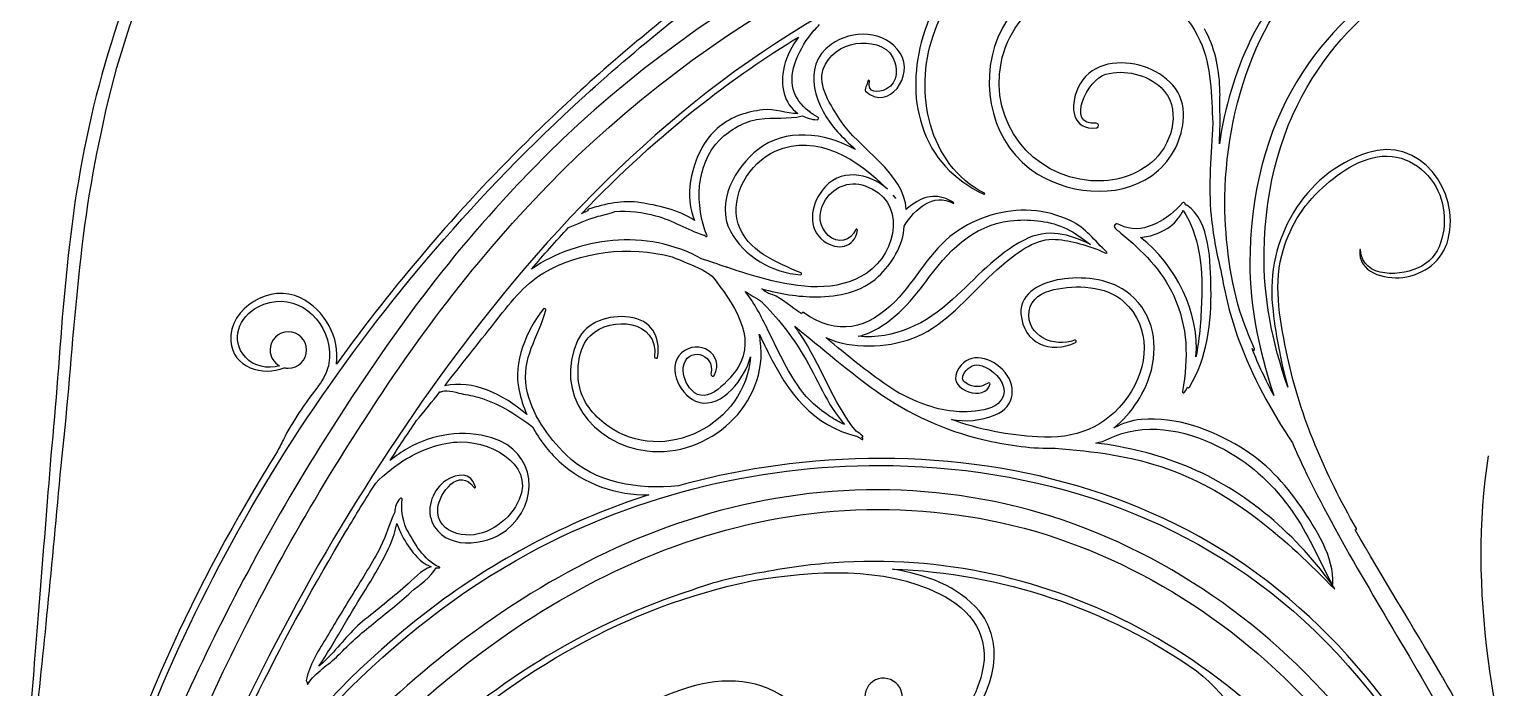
# Model space of a CAD drawing. Extents: x 0 to 115, y 0 to 123.
# Drawn here: x 59.82 to 88.51, y 90.92 to 103.88 of the extents above; entities that cross this region are included whole.
import ezdxf

# ---------------------------------------------------------------- set-up
doc = ezdxf.new("R2010")
doc.units = 0
doc.layers.add('ink_ext_XXXXXX', color=7, linetype='CONTINUOUS')

msp = doc.modelspace()

# ---------------------------------------------------------------- linework, layer by layer
at = {"layer": 'ink_ext_XXXXXX', "color": 7}
for points in [[(74.679172, 103.14338), (74.679172, 103.14338)], [(76.826177, 100.6122), (76.826177, 100.6122)], [(74.230791, 98.521639), (74.230791, 98.521639)], [(76.352397, 97.905689), (76.352397, 97.905689)], [(68.360569, 96.701658), (68.360569, 96.701658)], [(82.561991, 96.736936), (82.561991, 96.736936)], [(67.235914, 94.056177), (67.235914, 94.056177)], [(81.681458, 92.087677), (81.680752, 92.08803)], [(87.670214, 91.073441), (87.670214, 91.073441)]]:
    msp.add_lwpolyline(points, dxfattribs=at)
for points in [[(61.245041, 101.886786), (62.159794, 106.399872), (64.802452, 109.878966), (67.173825, 111.683072)], [(63.476008, 107.9274), (62.359819, 106.262641), (61.480697, 104.201008), (60.990689, 101.94323)], [(80.892294, 107.394), (76.316414, 106.376941), (72.122591, 103.811189), (69.14303, 100.512716)], [(69.471114, 100.211797), (72.393525, 103.455589), (76.493861, 105.975833), (80.986839, 106.990069)], [(77.609697, 103.7491), (77.97588, 104.840594), (78.807025, 105.610355), (79.914747, 105.913391)], [(83.355741, 100.587858), (83.386433, 102.531664), (84.139614, 104.675847), (85.843883, 105.777219)], [(85.838944, 105.786039), (84.983105, 105.261458), (84.30295, 104.581655), (83.861272, 103.668314)], [(78.637691, 105.495702), (78.044672, 105.075897), (77.602289, 104.406677), (77.40685, 103.728991)], [(70.538266, 102.370444), (71.677386, 103.423839), (72.881769, 104.411969), (74.165527, 105.282977)], [(81.630658, 104.96583), (80.569502, 105.252639), (79.319964, 104.763336), (78.885694, 103.715586)], [(78.949547, 103.214641), (79.174619, 104.356936), (80.390291, 105.094241), (81.518475, 104.796497)], [(81.518475, 104.796497), (82.120314, 104.6381), (82.604325, 104.223939), (82.862911, 103.657025)], [(86.939258, 104.986997), (86.268275, 104.580597), (85.489694, 103.966764), (84.882916, 103.030491)], [(85.073064, 102.909136), (85.638919, 103.820008), (86.3794, 104.432783), (87.023925, 104.850119)], [(72.542044, 104.2571), (71.515814, 103.452766), (70.537561, 102.58458), (69.611872, 101.667005)], [(75.391783, 104.143152), (72.273933, 102.3394), (69.800608, 99.714733), (67.725569, 96.799377)], [(75.272544, 103.858108), (75.303589, 103.891269), (75.338161, 103.931133), (75.376261, 103.972408)], [(76.96235, 103.409375), (76.667075, 103.864105), (76.017258, 103.874689), (75.601333, 103.579766)], [(83.255552, 102.727455), (83.238972, 103.135619), (83.153952, 103.527908), (82.952164, 103.887389)], [(73.082147, 102.424772), (73.684691, 102.895377), (74.312283, 103.328941), (74.961041, 103.725111)], [(74.961041, 103.725111), (74.834747, 103.549427), (74.728914, 103.355047), (74.679172, 103.14338)], [(74.916944, 103.277789), (75.001964, 103.48875), (75.118027, 103.690539), (75.272544, 103.858108)], [(75.449991, 103.096108), (75.547711, 103.365983), (75.807355, 103.556836), (76.088872, 103.597052)], [(76.088872, 103.597052), (76.345694, 103.632683), (76.687536, 103.585764), (76.819122, 103.326119)], [(77.40685, 103.728991), (77.242102, 103.15855), (77.206825, 102.549655), (77.39415, 101.980625)], [(78.621111, 100.652769), (77.510919, 101.2218), (77.236458, 102.636086), (77.609697, 103.7491)], [(78.885694, 103.715586), (78.49658, 102.776844), (78.77845, 101.577047), (79.668861, 101.030947)], [(82.862911, 103.657025), (83.099977, 103.137383), (83.08128, 102.5807), (83.117969, 102.030014)], [(83.861272, 103.668314), (83.550827, 103.025552), (83.34798, 102.333755), (83.246027, 101.627847)], [(75.601333, 103.579766), (74.989616, 103.145497), (75.307822, 102.319644), (75.726922, 101.862797)], [(76.278666, 102.659016), (76.738336, 102.253322), (77.249511, 102.966286), (76.96235, 103.409375)], [(76.819122, 103.326119), (76.920369, 103.127152), (76.928836, 102.830114), (76.694239, 102.705936)], [(74.679172, 103.14338), (74.592036, 102.772258), (74.675997, 102.407839), (74.951164, 102.220866)], [(75.169533, 102.260377), (74.8478, 102.50838), (74.743377, 102.849869), (74.916944, 103.277789)], [(75.776664, 102.103039), (75.607683, 102.365505), (75.3304, 102.765908), (75.449991, 103.096108)], [(80.714494, 100.899361), (79.549975, 100.987908), (78.720241, 102.051533), (78.949547, 103.214641)], [(81.6677, 103.169839), (81.199564, 103.285902), (80.680627, 103.198061), (80.460847, 102.7204)], [(81.012944, 102.995566), (81.3756, 103.093286), (81.82398, 102.992039), (82.100911, 102.730277)], [(82.540825, 102.227922), (82.536591, 102.715814), (82.115375, 103.058714), (81.6677, 103.169839)], [(84.882916, 103.030491), (84.270141, 102.103391), (83.875736, 100.861614), (83.849277, 99.493894)], [(76.332289, 102.868566), (76.295952, 102.748622), (76.301597, 102.793425), (76.270905, 102.687239)], [(76.694239, 102.705936), (76.526669, 102.61633), (76.311122, 102.619152), (76.3591, 102.861511)], [(76.3591, 102.861511), (76.361922, 102.878091), (76.337227, 102.885147), (76.332289, 102.868566)], [(80.823502, 102.030719), (80.208611, 101.978508), (80.643586, 102.896083), (81.012944, 102.995566)], [(82.100911, 102.730277), (82.499197, 102.351747), (82.342916, 101.673002), (81.975675, 101.318461)], [(83.252377, 102.366211), (83.257669, 102.487919), (83.26155, 102.608569), (83.255552, 102.727455)], [(84.128677, 99.48825), (84.139261, 100.812577), (84.500858, 102.006025), (85.073064, 102.909136)], [(76.270905, 102.687239), (76.269141, 102.678419), (76.270905, 102.666072), (76.278666, 102.659016)], [(80.460847, 102.7204), (80.29363, 102.35598), (80.345136, 101.875144), (80.83585, 101.942525)], [(61.512447, 88.523211), (63.266105, 93.823697), (66.447102, 98.586902), (70.538266, 102.370444)], [(70.691725, 100.25025), (71.438555, 101.031652), (72.233364, 101.762608), (73.082147, 102.424772)], [(73.799344, 102.187352), (73.522766, 102.087869), (73.261711, 101.876555), (73.106841, 101.627141)], [(74.258308, 102.293891), (74.099911, 102.273783), (73.950686, 102.24168), (73.799344, 102.187352)], [(74.189516, 102.111505), (74.482322, 102.157719), (74.747964, 102.100922), (75.031597, 102.174652)], [(74.951164, 102.220866), (74.721505, 102.217339), (74.490083, 102.322819), (74.258308, 102.293891)], [(75.031597, 102.174652), (75.115558, 102.133377), (75.21363, 102.105155), (75.326872, 102.096336)], [(75.187525, 102.263552), (75.181527, 102.263552), (75.17553, 102.262141), (75.169533, 102.260377)], [(75.170944, 102.259672), (75.176236, 102.26073), (75.181527, 102.262141), (75.187525, 102.262847)], [(75.340983, 102.148194), (75.278189, 102.183119), (75.221744, 102.219455), (75.170944, 102.259672)], [(75.187525, 102.262847), (75.18823, 102.262847), (75.18823, 102.263552), (75.187525, 102.263552)], [(82.046936, 101.105383), (82.364083, 101.390075), (82.545411, 101.800708), (82.540825, 102.227922)], [(83.246027, 101.627847), (83.258375, 101.874439), (83.26543, 102.122089), (83.252377, 102.366211)], [(60.990689, 101.94323), (60.485158, 99.679102), (60.449175, 97.477769), (60.24668, 95.501508)], [(60.465755, 95.482811), (60.691886, 97.456955), (60.746214, 99.660405), (61.245041, 101.886786)], [(73.412347, 101.704047), (73.623661, 101.915714), (73.891419, 102.064939), (74.189516, 102.111505)], [(76.082875, 101.512489), (75.46763, 101.852919), (74.695047, 101.930177), (74.167291, 101.515664)], [(75.326872, 102.096336), (75.354741, 102.093866), (75.364266, 102.135494), (75.340983, 102.148194)], [(77.08053, 100.331036), (77.047722, 101.050702), (76.152725, 101.52025), (75.776664, 102.103039)], [(77.39415, 101.980625), (77.604405, 101.341039), (78.011864, 100.926172), (78.608764, 100.63125)], [(80.83585, 101.942525), (80.885591, 101.950286), (80.87395, 102.034952), (80.823502, 102.030719)], [(83.117969, 102.030014), (83.090452, 101.422883), (83.021661, 100.814694), (83.084102, 100.207564)], [(69.611872, 101.667005), (68.245211, 100.313397), (66.989322, 98.847252), (65.865372, 97.288327)], [(73.106841, 101.627141), (72.850019, 101.213686), (72.707144, 100.58433), (72.91493, 100.116547)], [(73.161522, 99.811394), (72.925514, 100.403355), (72.925161, 101.216508), (73.412347, 101.704047)], [(74.504547, 101.47968), (75.335339, 101.843394), (76.133322, 101.319166), (76.714347, 100.730027)], [(75.726922, 101.862797), (75.831344, 101.74885), (75.955522, 101.632433), (76.082875, 101.512489)], [(87.752058, 99.749305), (87.992652, 100.698277), (87.194316, 101.784127), (86.160325, 101.447225)], [(74.167291, 101.515664), (73.713266, 101.159005), (73.32133, 100.477086), (73.621191, 99.904527)], [(73.775708, 100.051989), (73.60708, 100.603733), (73.987727, 101.253902), (74.504547, 101.47968)], [(81.975675, 101.318461), (81.643358, 100.996727), (81.16993, 100.864083), (80.714494, 100.899361)], [(86.160325, 101.447225), (84.895969, 101.03518), (84.162544, 99.727433), (84.291308, 98.440147)], [(85.274147, 100.759661), (85.631864, 101.082805), (86.133514, 101.43523), (86.645041, 101.377022)], [(86.645041, 101.377022), (87.131522, 101.321636), (87.531572, 100.918058), (87.637405, 100.444983)], [(76.714347, 100.730027), (76.347811, 101.061286), (75.761847, 101.159005), (75.424239, 100.707097)], [(79.668861, 101.030947), (80.366655, 100.603027), (81.402058, 100.528591), (82.046936, 101.105383)], [(75.460575, 100.465444), (75.623558, 100.767775), (75.942469, 100.912061), (76.275491, 100.797055)], [(76.275491, 100.797055), (77.091114, 100.514833), (76.920369, 99.49848), (76.303361, 99.082555)], [(84.472636, 99.427572), (84.604927, 99.951094), (84.87445, 100.397005), (85.274147, 100.759661)], [(69.14303, 100.512716), (67.632083, 98.876533), (66.417469, 97.084069), (65.343966, 95.338877)], [(71.862241, 100.464739), (71.488297, 100.526122), (71.165505, 100.444277), (70.829308, 100.337739)], [(72.91493, 100.116547), (72.621419, 100.328919), (72.14023, 100.419936), (71.862241, 100.464739)], [(75.424239, 100.707097), (75.20728, 100.416408), (75.122966, 99.953916), (75.460575, 99.711558)], [(75.547358, 99.823741), (75.364266, 99.999425), (75.340983, 100.2439), (75.460575, 100.465444)], [(76.826177, 100.6122), (76.838877, 100.599147), (76.851577, 100.584683), (76.863572, 100.571277)], [(76.87345, 100.550111), (76.858633, 100.571277), (76.842405, 100.592091), (76.826177, 100.6122)], [(76.863572, 100.571277), (76.8671, 100.564575), (76.869922, 100.556814), (76.87345, 100.550111)], [(77.040666, 100.006127), (77.259741, 100.348322), (77.609344, 100.669702), (78.011511, 100.453097)], [(78.015039, 100.460505), (77.742341, 100.655591), (77.462589, 100.621019), (77.193419, 100.425227)], [(78.011511, 100.453097), (78.015744, 100.450627), (78.019272, 100.456977), (78.015039, 100.460505)], [(78.608764, 100.63125), (78.62358, 100.623841), (78.635575, 100.645008), (78.621111, 100.652769)], [(82.520716, 100.460505), (82.238494, 100.146886), (81.795758, 99.851258), (81.373483, 99.990252)], [(82.569752, 100.447452), (82.563402, 100.467914), (82.535886, 100.477791), (82.520716, 100.460505)], [(82.580689, 100.423111), (82.576808, 100.430872), (82.57328, 100.438986), (82.569752, 100.447452)], [(83.645725, 98.331844), (83.442877, 99.065269), (83.343394, 99.825858), (83.355741, 100.587858)], [(87.637405, 100.444983), (87.733008, 100.014594), (87.652222, 99.4565), (87.229947, 99.219433)], [(65.730258, 95.103222), (66.793177, 96.834302), (67.991916, 98.605247), (69.471114, 100.211797)], [(70.435961, 99.978964), (70.613408, 100.046344), (70.784858, 100.131011), (70.968655, 100.184986)], [(70.817314, 100.308105), (70.773922, 100.291172), (70.731589, 100.271064), (70.691725, 100.25025)], [(70.829308, 100.337739), (70.814139, 100.333152), (70.811316, 100.319394), (70.817314, 100.308105)], [(70.968655, 100.184986), (71.092833, 100.221675), (71.224066, 100.248839), (71.34895, 100.29223)], [(71.34895, 100.29223), (71.616708, 100.317983), (71.894697, 100.279883), (72.149402, 100.210386)], [(72.149402, 100.210386), (72.484894, 100.119369), (72.772408, 99.934161), (73.096611, 99.827975)], [(77.193419, 100.425227), (77.154261, 100.397005), (77.116161, 100.365255), (77.08053, 100.331036)], [(79.543977, 100.314808), (78.996819, 100.342325), (78.477177, 100.186044), (78.031619, 99.867839)], [(80.306683, 100.116547), (80.064677, 100.223439), (79.809972, 100.301402), (79.543977, 100.314808)], [(82.400066, 100.116547), (82.444164, 100.173697), (82.497433, 100.232964), (82.526361, 100.299991)], [(82.526361, 100.299991), (82.52883, 100.30493), (82.5313, 100.308811), (82.532711, 100.313397)], [(82.532711, 100.313397), (82.856914, 99.808572), (82.91618, 99.216258), (82.898541, 98.622533)], [(82.6075, 100.414997), (82.599033, 100.420641), (82.589861, 100.422758), (82.580689, 100.423111)], [(83.080575, 98.786575), (83.072814, 99.255416), (83.066816, 100.12325), (82.6075, 100.414997)], [(83.084102, 100.207564), (83.121497, 99.845261), (83.184291, 99.488955), (83.27425, 99.140764)], [(69.706064, 99.160166), (69.943836, 99.438155), (70.187252, 99.710852), (70.435961, 99.978964)], [(73.621191, 99.904527), (73.881541, 99.408522), (74.454805, 99.088552), (75.002669, 99.047277)], [(75.0129, 99.084319), (74.547586, 99.28505), (73.940102, 99.51365), (73.775708, 100.051989)], [(75.460575, 99.711558), (75.730097, 99.51753), (76.061355, 99.572916), (76.12168, 99.924989)], [(76.088872, 99.938394), (75.9908, 99.717908), (75.731155, 99.645941), (75.547358, 99.823741)], [(76.12168, 99.924989), (76.124502, 99.94298), (76.097339, 99.957444), (76.088872, 99.938394)], [(76.531608, 99.012), (76.794075, 99.258944), (77.030436, 99.629714), (77.040666, 100.006127)], [(78.031619, 99.867839), (77.547255, 99.522116), (77.281614, 98.948852), (76.867805, 98.529752)], [(77.543022, 99.012), (77.977291, 99.600433), (78.494464, 100.084091), (79.269516, 100.12325)], [(79.269516, 100.12325), (79.623352, 100.140889), (79.987066, 100.091852), (80.302802, 99.921814)], [(80.707791, 99.645236), (80.284811, 99.844555), (79.877352, 99.976141), (79.401808, 99.730255)], [(80.302802, 99.921814), (80.451322, 99.841733), (80.575852, 99.739075), (80.707791, 99.645236)], [(81.033405, 99.4946), (80.783286, 99.712264), (80.623125, 99.977552), (80.306683, 100.116547)], [(81.256361, 100.045639), (81.207325, 100.0661), (81.146647, 100.007186), (81.194625, 99.966969)], [(81.194625, 99.966969), (81.203797, 99.95815), (81.213675, 99.950741), (81.222847, 99.942275)], [(81.222847, 99.942275), (81.249305, 99.914052), (81.27788, 99.890064), (81.308572, 99.869602)], [(81.373483, 99.990252), (81.333972, 100.010008), (81.295166, 100.029058), (81.256361, 100.045639)], [(81.308572, 99.869602), (81.726261, 99.512944), (82.113258, 99.148525), (82.346797, 98.633116)], [(81.998958, 99.852669), (82.138305, 99.905939), (82.306933, 99.995897), (82.400066, 100.116547)], [(71.305558, 99.72073), (70.718536, 99.661816), (70.173494, 99.48825), (69.706064, 99.160166)], [(69.947364, 99.08573), (70.641983, 99.500597), (71.640344, 99.6343), (72.475722, 99.397939)], [(73.052866, 99.364777), (72.53005, 99.654761), (71.900694, 99.78035), (71.305558, 99.72073)], [(73.096611, 99.827975), (73.10155, 99.826564), (73.106489, 99.827269), (73.11178, 99.82868)], [(73.11178, 99.82868), (73.121658, 99.819508), (73.131183, 99.80963), (73.141414, 99.799752)], [(73.141414, 99.799752), (73.14988, 99.792697), (73.166461, 99.799752), (73.161522, 99.811394)], [(79.401808, 99.730255), (78.850416, 99.444505), (78.447191, 98.974958), (77.995636, 98.56115)], [(78.955544, 99.224372), (79.2166, 99.444505), (79.59513, 99.751422), (79.959902, 99.74613)], [(79.959902, 99.74613), (80.284458, 99.741897), (80.603722, 99.6343), (80.908169, 99.521411)], [(81.694158, 99.784583), (81.799991, 99.791991), (81.905825, 99.817039), (81.998958, 99.852669)], [(82.7853, 97.430497), (82.869966, 98.287041), (82.375019, 99.261414), (81.694158, 99.784583)], [(86.856002, 98.997183), (87.280747, 99.051158), (87.643402, 99.322797), (87.752058, 99.749305)], [(72.475722, 99.397939), (72.672219, 99.320327), (72.867305, 99.238836), (73.059569, 99.152758)], [(73.543227, 99.198266), (73.379186, 99.253652), (73.216202, 99.31045), (73.052866, 99.364777)], [(80.908169, 99.521411), (80.944152, 99.502361), (80.980841, 99.485427), (81.019647, 99.470258)], [(81.019647, 99.470258), (81.033052, 99.465672), (81.043283, 99.485427), (81.033405, 99.4946)], [(83.849277, 99.493894), (83.815764, 98.577377), (83.997091, 97.622055), (84.319883, 96.674494)], [(84.593286, 96.837125), (84.283194, 97.733886), (84.108216, 98.629236), (84.128677, 99.48825)], [(84.588347, 97.435083), (84.451469, 98.077844), (84.307183, 98.775286), (84.472636, 99.427572)], [(86.009689, 99.542577), (85.967355, 99.095608), (86.494405, 98.950969), (86.856002, 98.997183)], [(86.021683, 99.542577), (86.02133, 99.550691), (86.010394, 99.550691), (86.009689, 99.542577)], [(87.229947, 99.219433), (86.862, 99.013411), (86.057314, 98.95485), (86.021683, 99.542577)], [(68.976519, 98.100422), (69.263327, 98.46343), (69.541316, 98.844077), (69.947364, 99.08573)], [(73.059569, 99.152758), (73.130477, 99.111836), (73.199622, 99.066327), (73.26418, 99.017644)], [(73.26418, 99.017644), (73.661055, 98.513877), (74.151064, 97.821022), (73.771122, 97.228002)], [(73.54993, 99.197561), (73.547814, 99.198266), (73.545344, 99.198266), (73.543227, 99.198266)], [(73.568275, 99.189094), (73.56263, 99.191916), (73.55628, 99.194739), (73.54993, 99.197561)], [(74.318986, 98.960494), (74.066044, 99.0247), (73.817336, 99.105486), (73.568275, 99.189094)], [(76.303361, 99.082555), (75.716691, 98.687091), (74.966686, 98.795747), (74.318986, 98.960494)], [(75.002669, 99.047277), (75.021366, 99.045866), (75.030186, 99.076911), (75.0129, 99.084319)], [(75.318052, 98.613361), (75.749852, 98.614772), (76.206347, 98.706847), (76.531608, 99.012)], [(76.352397, 97.905689), (76.859339, 98.129702), (77.220936, 98.575966), (77.543022, 99.012)], [(77.601583, 97.998469), (78.114169, 98.33643), (78.49023, 98.830672), (78.955544, 99.224372)], [(81.401705, 98.727661), (81.05175, 98.977075), (80.53105, 99.0247), (80.117947, 98.958377)], [(83.27425, 99.140764), (83.350097, 98.671216), (83.466514, 98.208725), (83.628439, 97.763519)], [(65.156641, 98.596075), (64.5862, 98.884647), (63.740944, 98.402047), (63.787511, 97.742705)], [(64.324439, 98.419333), (64.937566, 98.741419), (65.60855, 98.306797), (65.715441, 97.645691)], [(74.359202, 97.960369), (74.23185, 98.217191), (74.097089, 98.494827), (73.909764, 98.720605)], [(73.909764, 98.720605), (74.018772, 98.657458), (74.125664, 98.59043), (74.230791, 98.521639)], [(74.285119, 98.733658), (74.270655, 98.746358), (74.256544, 98.759411), (74.24208, 98.771405)], [(74.24208, 98.771405), (74.592741, 98.674391), (74.950811, 98.612302), (75.318052, 98.613361)], [(74.372255, 98.677919), (74.343327, 98.697322), (74.314047, 98.715314), (74.285119, 98.733658)], [(80.117947, 98.958377), (79.773989, 98.902991), (79.308675, 98.708964), (79.34113, 98.282808)], [(79.501291, 98.335019), (79.5341, 98.581611), (79.767639, 98.706847), (79.989536, 98.757294)], [(79.989536, 98.757294), (80.416044, 98.853602), (81.017883, 98.835258), (81.36043, 98.524461)], [(81.907236, 97.172616), (82.052933, 97.758933), (81.913586, 98.365358), (81.401705, 98.727661)], [(82.656889, 96.835008), (83.010372, 97.414269), (83.092569, 98.117708), (83.080575, 98.786575)], [(65.865372, 97.288327), (65.941572, 97.811144), (65.638889, 98.351952), (65.156641, 98.596075)], [(74.230791, 98.521639), (74.542294, 98.205902), (74.818166, 97.865472), (75.062641, 97.457661)], [(74.929997, 98.343839), (74.782536, 98.442616), (74.567341, 98.646169), (74.372255, 98.677919)], [(76.867805, 98.529752), (76.322764, 97.978008), (75.726569, 97.833016), (75.062289, 98.302916)], [(77.995636, 98.56115), (77.479169, 98.087369), (76.845227, 97.767047), (76.137908, 97.83725)], [(81.36043, 98.524461), (81.91923, 98.018577), (81.850791, 97.229766), (81.442275, 96.646625)], [(82.346797, 98.633116), (82.631489, 98.005525), (82.635016, 97.420266), (82.518952, 96.754927)], [(82.898541, 98.622533), (82.8869, 98.244355), (82.863616, 97.825961), (82.7853, 97.430497)], [(84.291308, 98.440147), (84.344577, 97.903925), (84.446177, 97.365586), (84.593286, 96.837125)], [(64.073261, 97.425205), (63.767755, 97.770575), (63.945908, 98.220366), (64.324439, 98.419333)], [(69.940661, 98.376294), (69.604464, 97.947316), (69.338822, 97.324664), (69.460177, 96.773625)], [(69.609755, 96.8149), (69.504275, 97.414622), (69.835886, 97.804089), (69.98758, 98.348777)], [(69.98758, 98.348777), (69.994636, 98.374177), (69.959005, 98.399225), (69.940661, 98.376294)], [(71.626233, 98.215075), (71.240647, 98.261641), (70.784152, 98.133583), (70.613055, 97.753994)], [(70.859647, 97.849244), (71.278394, 98.249294), (72.211491, 98.160394), (72.128589, 97.434377)], [(72.189266, 97.425911), (72.247475, 97.83725), (72.067558, 98.162511), (71.626233, 98.215075)], [(75.02313, 98.282808), (74.991733, 98.302916), (74.961041, 98.323025), (74.929997, 98.343839)], [(75.062289, 98.302916), (75.04465, 98.315616), (75.0256, 98.300447), (75.02313, 98.282808)], [(79.34113, 98.282808), (79.388402, 97.689083), (79.920391, 97.485177), (80.416044, 97.717658)], [(80.3977, 97.76105), (79.995886, 97.604416), (79.435675, 97.843247), (79.501291, 98.335019)], [(83.937825, 97.589247), (83.831991, 97.83725), (83.733919, 98.084547), (83.645725, 98.331844)], [(64.918869, 97.928266), (64.722725, 97.928266), (64.55833, 97.76493), (64.55833, 97.569139)], [(65.278702, 97.569139), (65.278702, 97.76493), (65.114308, 97.928266), (64.918869, 97.928266)], [(67.996502, 96.861819), (68.320705, 97.277391), (68.649494, 97.688025), (68.976519, 98.100422)], [(70.642336, 96.88228), (70.589419, 97.175791), (70.629283, 97.629111), (70.859647, 97.849244)], [(74.209977, 97.752583), (74.20398, 97.795269), (74.196572, 97.83725), (74.188458, 97.879583)], [(74.188458, 97.879583), (74.248077, 97.758933), (74.30558, 97.637577), (74.364847, 97.517633)], [(74.987147, 96.811725), (74.731383, 97.169794), (74.553936, 97.56808), (74.359202, 97.960369)], [(74.988911, 97.890519), (74.956455, 97.938144), (74.922941, 97.986122), (74.888016, 98.034805)], [(74.888016, 98.034805), (75.423533, 97.607944), (75.935061, 97.15145), (76.495977, 96.75775)], [(76.099808, 95.969644), (75.629555, 96.537264), (75.403425, 97.279155), (74.988911, 97.890519)], [(75.912483, 97.685202), (76.487511, 97.594186), (77.106636, 97.672502), (77.601583, 97.998469)], [(76.137908, 97.83725), (76.208464, 97.851714), (76.279372, 97.873939), (76.352397, 97.905689)], [(63.787511, 97.742705), (63.823847, 97.218125), (64.415455, 97.0435), (64.83773, 97.219183)], [(64.55833, 97.569139), (64.55833, 97.434377), (64.635589, 97.315139), (64.748125, 97.253755)], [(64.918869, 97.208952), (65.114308, 97.208952), (65.278702, 97.372994), (65.278702, 97.569139)], [(65.715441, 97.645691), (65.769064, 97.313022), (65.680164, 97.079483), (65.479786, 96.817722)], [(70.613055, 97.753994), (70.14245, 96.71083), (70.8981, 95.715997), (71.980069, 95.581941)], [(71.980069, 95.581941), (73.1841, 95.432364), (74.385308, 96.500575), (74.209977, 97.752583)], [(73.301575, 97.0689), (73.522766, 97.488), (72.986191, 97.808322), (72.660577, 97.509519)], [(72.693739, 97.222358), (72.750889, 97.648514), (73.329444, 97.52363), (73.237369, 97.096064)], [(75.657777, 97.679911), (75.604155, 97.723655), (75.55018, 97.768458), (75.496911, 97.813261)], [(75.496911, 97.813261), (75.62638, 97.7547), (75.761847, 97.708486), (75.912483, 97.685202)], [(76.877683, 96.75775), (76.450469, 97.03468), (76.05183, 97.354297), (75.657777, 97.679911)], [(80.416044, 97.717658), (80.440386, 97.728594), (80.422394, 97.770927), (80.3977, 97.76105)], [(83.628439, 97.763519), (83.889141, 97.050555), (84.261675, 96.379572), (84.682891, 95.739986)], [(84.319883, 96.674494), (84.159722, 96.972591), (84.013319, 97.279155), (83.889141, 97.599125)], [(83.889141, 97.599125), (83.894433, 97.589247), (83.899372, 97.579016), (83.904664, 97.569491)], [(83.904664, 97.569491), (83.918069, 97.547266), (83.947702, 97.567375), (83.937825, 97.589247)], [(64.748125, 97.253755), (64.50753, 97.195194), (64.238714, 97.238233), (64.073261, 97.425205)], [(74.014186, 97.432966), (73.933752, 96.134744), (72.329319, 95.254916), (71.186672, 96.089941)], [(72.128589, 97.434377), (72.124355, 97.400158), (72.184327, 97.392397), (72.189266, 97.425911)], [(72.660577, 97.509519), (72.334258, 97.210364), (72.6507, 96.633572), (73.002419, 96.53938)], [(73.002419, 96.53938), (73.452916, 96.418025), (73.922111, 97.020922), (74.014186, 97.432966)], [(74.364847, 97.517633), (74.743025, 96.747519), (75.248202, 96.062425), (76.122033, 95.86875)], [(75.062641, 97.457661), (75.322991, 97.025155), (75.522664, 96.486111), (75.87015, 96.099114)], [(78.978122, 97.182141), (78.704719, 97.454839), (78.269039, 97.546914), (78.078186, 97.136633)], [(78.230233, 97.123227), (78.319486, 97.241408), (78.424966, 97.308789), (78.57525, 97.256577)], [(85.942661, 94.054061), (85.333766, 95.126152), (84.845169, 96.223644), (84.588347, 97.435083)], [(64.83773, 97.219183), (64.863836, 97.213186), (64.890647, 97.208952), (64.918869, 97.208952)], [(69.610814, 96.298786), (69.14938, 96.693544), (68.560594, 96.988466), (67.996502, 96.861819)], [(72.855311, 96.781033), (72.750889, 96.896744), (72.673277, 97.061491), (72.693739, 97.222358)], [(73.771122, 97.228002), (73.621191, 96.994111), (73.159405, 96.44413), (72.855311, 96.781033)], [(73.237369, 97.096064), (73.229255, 97.057964), (73.282877, 97.031858), (73.301575, 97.0689)], [(78.078186, 97.136633), (77.90215, 96.759866), (78.654625, 96.543966), (78.731177, 96.899919)], [(78.471533, 96.84665), (78.379105, 96.854058), (78.078186, 96.922497), (78.230233, 97.123227)], [(78.57525, 97.256577), (78.771041, 97.188491), (79.017633, 96.980705), (79.007755, 96.750694)], [(78.834894, 96.289966), (79.23318, 96.452597), (79.268458, 96.892511), (78.978122, 97.182141)], [(81.168519, 96.033497), (81.528352, 96.3196), (81.803872, 96.756339), (81.907236, 97.172616)], [(67.725569, 96.799377), (65.914055, 94.253027), (64.3957, 91.497833), (63.166622, 88.625869)], [(65.479786, 96.817722), (65.236016, 96.500575), (65.001772, 96.1672), (64.821855, 95.808777)], [(67.443347, 96.178489), (67.598216, 96.366519), (67.753086, 96.55455), (67.904427, 96.746108)], [(67.904427, 96.746108), (67.91748, 96.74258), (67.935825, 96.743286), (67.96193, 96.75775)], [(67.96193, 96.75775), (68.027194, 96.794791), (68.285075, 96.715064), (68.360569, 96.701658)], [(68.360569, 96.701658), (68.488627, 96.67908), (68.616686, 96.655797), (68.740158, 96.613464)], [(69.460177, 96.773625), (69.495808, 96.6117), (69.546961, 96.452597), (69.610814, 96.298786)], [(70.38375, 95.509622), (70.035558, 95.851111), (69.695127, 96.322775), (69.609755, 96.8149)], [(71.186672, 96.089941), (70.924911, 96.2815), (70.701602, 96.553844), (70.642336, 96.88228)], [(75.581225, 96.260686), (75.354741, 96.41238), (75.146602, 96.588769), (74.987147, 96.811725)], [(76.495977, 96.75775), (77.139444, 96.306547), (77.826302, 95.985166), (78.593241, 95.807014)], [(78.010452, 96.361227), (77.6164, 96.403208), (77.23293, 96.561252), (76.877683, 96.75775)], [(79.007755, 96.750694), (78.990822, 96.33865), (78.287383, 96.331947), (78.010452, 96.361227)], [(78.708247, 96.922497), (78.628872, 96.891452), (78.562902, 96.839594), (78.471533, 96.84665)], [(78.731177, 96.899919), (78.733647, 96.911914), (78.722711, 96.927789), (78.708247, 96.922497)], [(82.518952, 96.754927), (82.514366, 96.729527), (82.546822, 96.712947), (82.561991, 96.736936)], [(82.561991, 96.736936), (82.581041, 96.770097), (82.600444, 96.803964), (82.61773, 96.837477)], [(82.61773, 96.837477), (82.623375, 96.823719), (82.647364, 96.819133), (82.656889, 96.835008)], [(68.740158, 96.613464), (69.104225, 96.488227), (69.423841, 96.286439), (69.725819, 96.056427)], [(81.442275, 96.646625), (81.009769, 96.030675), (80.405814, 95.813716), (79.667802, 95.856402)], [(66.923352, 95.394616), (67.093391, 95.657436), (67.266252, 95.918491), (67.443347, 96.178489)], [(75.87015, 96.099114), (75.77243, 96.149914), (75.673652, 96.19895), (75.581225, 96.260686)], [(77.972, 96.200714), (78.254927, 96.153441), (78.545264, 96.172844), (78.834894, 96.289966)], [(79.667802, 95.856402), (79.105827, 95.889564), (78.514572, 96.0021), (77.972, 96.200714)], [(81.712502, 96.203183), (81.498366, 96.185897), (81.338205, 96.115694), (81.168519, 96.033497)], [(81.323036, 95.92343), (82.048347, 96.146386), (82.831514, 95.912141), (83.465102, 95.539608)], [(83.660894, 95.656025), (83.069991, 96.004569), (82.408886, 96.257864), (81.712502, 96.203183)], [(68.926777, 95.840175), (68.376091, 96.008097), (67.760847, 95.917433), (67.262019, 95.627802)], [(69.204766, 94.019489), (69.892683, 94.553594), (69.801666, 95.573827), (68.926777, 95.840175)], [(69.725819, 96.056427), (69.861991, 95.80278), (70.036969, 95.571005), (70.249694, 95.375566)], [(76.229277, 95.871925), (76.188002, 95.908966), (76.144258, 95.940011), (76.099808, 95.969644)], [(76.122033, 95.86875), (76.151314, 95.847583), (76.182358, 95.826064), (76.213402, 95.807014)], [(76.227514, 95.824652), (76.218694, 95.833472), (76.211286, 95.842644), (76.203525, 95.851111)], [(76.203525, 95.851111), (76.207758, 95.850758), (76.211286, 95.849347), (76.215166, 95.848994)], [(76.215166, 95.848994), (76.228219, 95.846172), (76.239861, 95.861694), (76.229277, 95.871925)], [(80.81433, 95.736458), (80.995658, 95.767855), (81.132183, 95.864869), (81.323036, 95.92343)], [(64.821855, 95.808777), (64.777405, 95.720583), (64.733308, 95.631683), (64.688858, 95.543136)], [(67.262019, 95.627802), (67.150894, 95.562891), (67.034477, 95.484575), (66.923352, 95.394616)], [(67.176294, 95.385797), (67.504025, 95.59323), (67.923125, 95.758683), (68.317883, 95.758683)], [(68.317883, 95.758683), (68.978283, 95.758683), (69.868341, 95.249625), (69.391386, 94.483391)], [(82.84633, 93.897427), (80.409341, 95.24645), (77.532439, 95.654614), (74.783947, 95.326883)], [(76.213402, 95.807014), (76.225044, 95.799605), (76.23598, 95.815833), (76.227514, 95.824652)], [(78.593241, 95.807014), (79.024336, 95.70753), (79.486122, 95.625686), (79.93803, 95.639444)], [(79.93803, 95.639444), (79.96343, 95.637327), (79.989536, 95.635564), (80.01423, 95.6338)], [(80.01423, 95.6338), (80.76353, 95.579472), (81.516005, 95.483869), (82.226852, 95.230222)], [(82.583158, 95.288077), (82.014833, 95.518089), (81.420402, 95.662022), (80.81433, 95.736458)], [(84.853989, 94.478805), (84.52908, 94.948352), (84.156194, 95.363925), (83.660894, 95.656025)], [(84.682891, 95.739986), (84.754505, 95.575944), (84.828589, 95.412608), (84.907258, 95.249977)], [(60.24668, 95.501508), (60.084755, 93.518544), (59.953522, 91.731725), (59.81735, 90.234183)], [(59.946466, 90.220777), (60.1158, 91.717614), (60.279136, 93.501964), (60.465755, 95.482811)], [(64.688858, 95.543136), (63.058672, 92.955864), (61.787261, 90.1474), (60.968816, 87.188652)], [(65.343966, 95.338877), (64.273639, 93.586983), (63.3797, 91.84285), (62.646275, 90.175622)], [(66.638661, 94.948352), (66.805525, 95.12333), (67.034125, 95.295486), (67.176294, 95.385797)], [(67.861389, 94.456933), (67.885377, 94.750444), (68.288955, 95.2782), (68.574, 94.860158)], [(69.646091, 93.562641), (71.844602, 94.756089), (74.323219, 95.342405), (76.823002, 95.293369)], [(70.249694, 95.375566), (70.748522, 94.920483), (71.378583, 94.705641), (72.016405, 94.720458)], [(72.600252, 94.895436), (71.812147, 94.81465), (70.956661, 94.94553), (70.38375, 95.509622)], [(74.783947, 95.326883), (74.043466, 95.239041), (73.313922, 95.093697), (72.600252, 94.895436)], [(76.823002, 95.293369), (79.903811, 95.233044), (82.897483, 94.205755), (85.130566, 92.03335)], [(85.51968, 92.870844), (84.793311, 93.911891), (83.767433, 94.807241), (82.583158, 95.288077)], [(83.465102, 95.539608), (83.995327, 95.2274), (84.402433, 94.813944), (84.743569, 94.301005)], [(88.5384, 95.488455), (88.128472, 92.876489), (88.638941, 90.094483), (89.396355, 87.603166)], [(63.06608, 89.991119), (63.790686, 91.641766), (64.674041, 93.367555), (65.730258, 95.103222)], [(68.022255, 94.999858), (67.77143, 94.839344), (67.62785, 94.472808), (67.746736, 94.189175)], [(68.602222, 94.8718), (68.523552, 95.17413), (68.242389, 95.141675), (68.022255, 94.999858)], [(77.901797, 94.730689), (75.450344, 95.044661), (73.019352, 94.495033), (70.987352, 93.489264)], [(82.226852, 95.230222), (83.527191, 94.767025), (84.564005, 93.839572), (85.512625, 92.865552)], [(84.907258, 95.249977), (85.576477, 93.840983), (86.457011, 92.4588), (87.295211, 90.9983)], [(66.052697, 93.996911), (66.24355, 94.314411), (66.438636, 94.632264), (66.638661, 94.948352)], [(72.016405, 94.720458), (70.527683, 94.237858), (69.120805, 93.515722), (67.856802, 92.574511)], [(68.574, 94.860158), (68.583172, 94.845341), (68.607161, 94.853808), (68.602222, 94.8718)], [(88.333083, 84.923466), (87.363297, 90.042625), (82.825869, 94.175064), (77.901797, 94.730689)], [(67.120202, 94.646375), (67.044002, 94.572997), (67.016839, 94.478805), (67.016839, 94.378616)], [(67.160419, 94.623091), (67.1643, 94.646022), (67.1389, 94.664366), (67.120202, 94.646375)], [(67.235914, 94.056177), (67.1643, 94.252322), (67.132197, 94.453758), (67.160419, 94.623091)], [(68.235686, 93.9574), (67.997561, 94.023722), (67.840927, 94.196583), (67.861389, 94.456933)], [(69.391386, 94.483391), (69.159611, 94.110505), (68.688652, 93.829694), (68.235686, 93.9574)], [(71.166211, 93.125197), (73.13965, 94.108741), (75.485622, 94.646022), (77.855936, 94.351452)], [(85.477347, 92.959744), (85.517916, 93.481502), (85.135858, 94.0717), (84.853989, 94.478805)], [(67.016839, 94.378616), (66.903597, 94.163422), (66.847152, 93.916125), (66.735675, 93.69705)], [(66.920883, 93.724919), (66.98403, 93.86603), (67.022836, 94.009258), (67.05635, 94.153544)], [(67.05635, 94.153544), (67.084925, 94.064997), (67.12373, 93.979625), (67.160419, 93.909422)], [(67.746736, 94.189175), (67.980627, 93.625789), (68.79378, 93.700577), (69.204766, 94.019489)], [(77.855936, 94.351452), (82.610675, 93.838514), (87.054616, 89.828136), (88.012055, 84.863141)], [(84.743569, 94.301005), (85.029319, 93.870616), (85.224052, 93.407772), (85.464647, 92.955864)], [(62.892514, 87.623275), (63.779397, 89.82355), (64.832086, 91.961736), (66.052697, 93.996911)], [(67.160419, 93.909422), (67.230975, 93.776425), (67.31423, 93.64625), (67.415125, 93.53583)], [(67.898783, 93.29453), (67.567525, 93.439522), (67.411597, 93.763725), (67.235914, 94.056177)], [(88.331672, 87.475814), (87.213719, 90.117061), (85.385272, 92.492666), (82.84633, 93.897427)], [(85.920789, 94.032541), (85.934194, 94.025486), (85.952186, 94.03748), (85.942661, 94.054061)], [(87.60883, 91.179275), (87.035566, 92.163172), (86.447839, 93.103677), (85.920789, 94.032541)], [(63.071725, 86.987922), (64.709319, 89.651041), (66.871494, 92.057339), (69.646091, 93.562641)], [(66.735675, 93.69705), (66.573397, 93.380255), (66.381133, 93.081452), (66.194514, 92.778769)], [(66.400889, 92.792527), (66.590683, 93.095564), (66.775186, 93.397894), (66.920883, 93.724919)], [(70.987352, 93.489264), (68.941594, 92.482436), (67.255316, 91.081555), (65.869605, 89.632697)], [(67.731919, 93.304408), (67.537186, 93.245847), (67.3675, 93.042647), (67.224272, 92.918822)], [(67.336808, 92.806286), (67.493794, 92.948808), (67.730155, 93.092036), (67.829286, 93.284652)], [(67.415125, 93.53583), (67.49838, 93.433172), (67.599627, 93.35168), (67.718866, 93.310405)], [(67.718866, 93.310405), (67.7231, 93.308289), (67.727333, 93.306525), (67.731919, 93.304408)], [(67.829286, 93.284652), (67.850805, 93.281477), (67.871972, 93.280066), (67.894902, 93.280066)], [(67.894902, 93.280066), (67.901958, 93.280066), (67.906191, 93.291002), (67.898783, 93.29453)], [(74.037469, 93.024655), (75.282069, 93.2335), (76.624741, 93.318519), (77.738108, 92.771714)], [(75.656366, 93.380255), (75.162477, 93.344272), (74.675291, 93.276891), (74.195866, 93.181641)], [(81.680752, 92.086972), (79.84913, 93.062402), (77.771622, 93.53583), (75.656366, 93.380255)], [(78.521627, 92.427755), (78.111347, 92.924819), (77.454827, 93.151302), (76.814183, 93.258194)], [(76.814183, 93.258194), (78.960483, 93.177408), (81.03658, 92.486316), (82.799058, 91.253711)], [(63.04315, 83.571975), (65.445919, 87.96935), (69.105636, 92.005833), (74.037469, 93.024655)], [(66.177933, 89.339891), (67.531541, 90.764761), (69.181483, 92.1413), (71.166211, 93.125197)], [(74.195866, 93.181641), (73.741841, 93.107205), (73.289227, 93.005252), (72.870127, 92.841916)], [(65.522472, 91.344727), (65.829036, 91.816039), (66.10385, 92.318747), (66.400889, 92.792527)], [(66.194514, 92.778769), (66.012127, 92.482789), (65.831505, 92.185397), (65.654058, 91.886241)], [(67.224272, 92.918822), (66.948752, 92.68105), (66.66265, 92.456683), (66.381839, 92.225614)], [(66.592447, 92.187161), (66.843625, 92.389655), (67.098683, 92.588269), (67.336808, 92.806286)], [(72.870127, 92.841916), (70.868114, 92.209386), (69.040019, 91.083672), (67.490619, 89.626347)], [(77.738108, 92.771714), (78.367816, 92.463033), (78.750227, 91.93175), (78.573133, 91.210319)], [(85.464647, 92.955864), (85.468175, 92.949866), (85.476994, 92.953041), (85.477347, 92.959744)], [(85.512625, 92.865552), (85.516152, 92.861672), (85.522855, 92.866964), (85.51968, 92.870844)], [(67.856802, 92.574511), (65.412405, 90.754883), (63.562086, 88.289319), (62.140039, 85.615616)], [(78.088064, 90.066966), (78.736116, 90.601425), (79.10865, 91.716908), (78.521627, 92.427755)], [(66.381839, 92.225614), (66.1102, 92.002658), (65.919347, 91.729255), (65.672402, 91.484427)], [(65.902061, 91.56098), (66.12043, 91.784994), (66.34903, 91.990311), (66.592447, 92.187161)], [(65.654058, 91.886241), (65.503422, 91.634711), (65.325622, 91.357427), (65.272705, 91.06568)], [(81.680752, 92.08803), (81.680752, 92.08803), (81.680752, 92.087677), (81.680752, 92.086972)], [(81.683222, 92.085561), (81.682869, 92.086266), (81.682164, 92.086972), (81.681458, 92.087677)], [(84.29413, 90.188322), (83.508847, 90.943619), (82.628666, 91.581794), (81.683222, 92.085561)], [(85.130566, 92.03335), (87.514991, 89.713836), (89.158583, 86.335636), (89.051691, 82.974722)], [(65.304455, 90.98948), (65.443802, 91.230427), (65.709797, 91.363072), (65.902061, 91.56098)], [(75.050647, 90.390464), (73.946452, 91.685864), (72.141641, 90.826497), (71.054027, 90.002408)], [(65.672402, 91.484427), (65.62513, 91.437155), (65.573625, 91.391647), (65.522472, 91.344727)], [(82.799058, 91.253711), (84.081052, 90.185147), (85.102344, 88.226172), (84.505091, 86.60163)], [(65.272705, 91.06568), (65.268825, 91.045219), (65.2847, 91.031814), (65.300927, 91.03393)], [(65.289286, 90.995477), (65.288227, 90.986658), (65.299164, 90.981014), (65.304455, 90.98948)], [(65.300927, 91.03393), (65.297047, 91.020877), (65.292108, 91.009236), (65.289286, 90.995477)], [(76.5369, 91.096372), (76.378502, 91.052627), (76.265966, 90.904461), (76.265966, 90.740419)], [(76.953177, 90.926686), (76.869569, 91.069208), (76.696355, 91.140116), (76.5369, 91.096372)], [(78.573133, 91.210319), (78.456011, 90.728777), (78.146625, 90.155514), (77.633333, 90.002408)], [(87.295211, 90.9983), (88.133058, 89.540975), (88.938802, 87.986283), (89.405527, 86.289775)], [(87.626822, 91.14823), (87.620825, 91.158814), (87.614827, 91.16975), (87.60883, 91.179275)], [(87.669508, 91.080144), (87.65575, 91.103075), (87.641286, 91.125652), (87.626822, 91.14823)], [(87.670214, 91.073441), (87.671272, 91.075205), (87.671272, 91.077675), (87.669508, 91.080144)], [(89.448919, 87.426072), (88.972669, 88.728527), (88.329555, 89.936439), (87.670214, 91.073441)], [(77.003625, 90.740419), (77.003625, 90.807447), (76.986339, 90.869183), (76.953177, 90.926686)]]:
    msp.add_open_spline(points, degree=3, dxfattribs=at)

doc.saveas('drawing.dxf')
